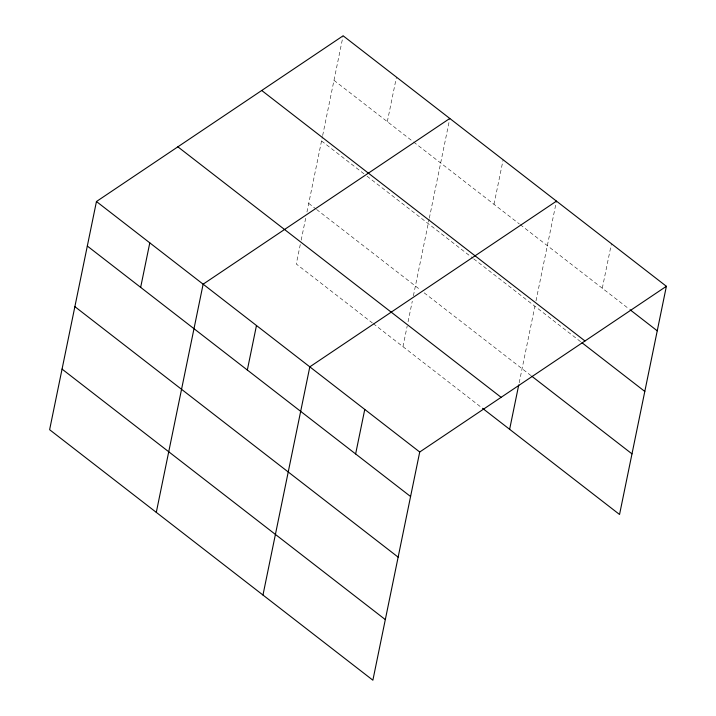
<?xml version="1.0" encoding="UTF-8"?>
<svg xmlns="http://www.w3.org/2000/svg" width="716" height="716" viewBox="0 0 716 716"><rect width="100%" height="100%" fill="white"/><g stroke="black" fill="none" stroke-linecap="round" stroke-linejoin="round"><path stroke-width="0.54" stroke-dasharray="3.58 2.69" d="M300.281 244.505L296.281 263.989L372.356 322.943M301.168 240.182L305.839 217.449M306.949 212.034L322.433 136.604M322.656 135.521L343.125 35.8M387.32 121.657L396.458 77.131M402.956 346.651L407.18 326.093M408.066 321.761L412.291 301.194M413.4 295.789L429.108 219.266M429.332 218.183L449.8 118.462M493.995 204.32L503.133 159.793M519.19 382.774L534.897 306.26M536.007 300.845L556.475 201.124M602.29 288.235L611.428 243.709M333.987 80.326L412.676 141.303M413.553 141.983L519.36 223.965M520.228 224.645L629.328 309.187M321.538 140.936L366.136 175.492M367.013 176.163L472.811 258.154M473.688 258.825L581.123 342.087M308.721 203.38L315.72 208.804M316.588 209.475L420.65 290.105M424.14 292.817L530.798 375.461M373.233 323.614L481.653 407.637"/><path stroke-width="1.07" d="M96.454 201.518L49.619 429.707L372.875 680.2L419.719 452.011L666.381 286.293L343.125 35.8L96.454 201.518L419.719 452.011M140.658 287.367L149.796 242.849M156.294 512.37L203.129 284.18L449.8 118.462M247.333 370.029L256.471 325.512M262.969 595.032L309.813 366.843L556.475 201.124M355.628 453.944L364.766 409.427M509.631 429.314L518.742 384.94M666.381 286.293L619.546 514.482L482.53 408.308M630.205 309.858L657.243 330.819M261.725 90.484L584.981 340.977M582.001 342.758L644.803 391.428M531.675 376.142L631.986 453.872M177.854 146.825L501.119 397.326M87.316 246.035L410.581 496.528M74.876 306.645L398.141 557.146M62.059 369.098L385.315 619.591"/></g></svg>
